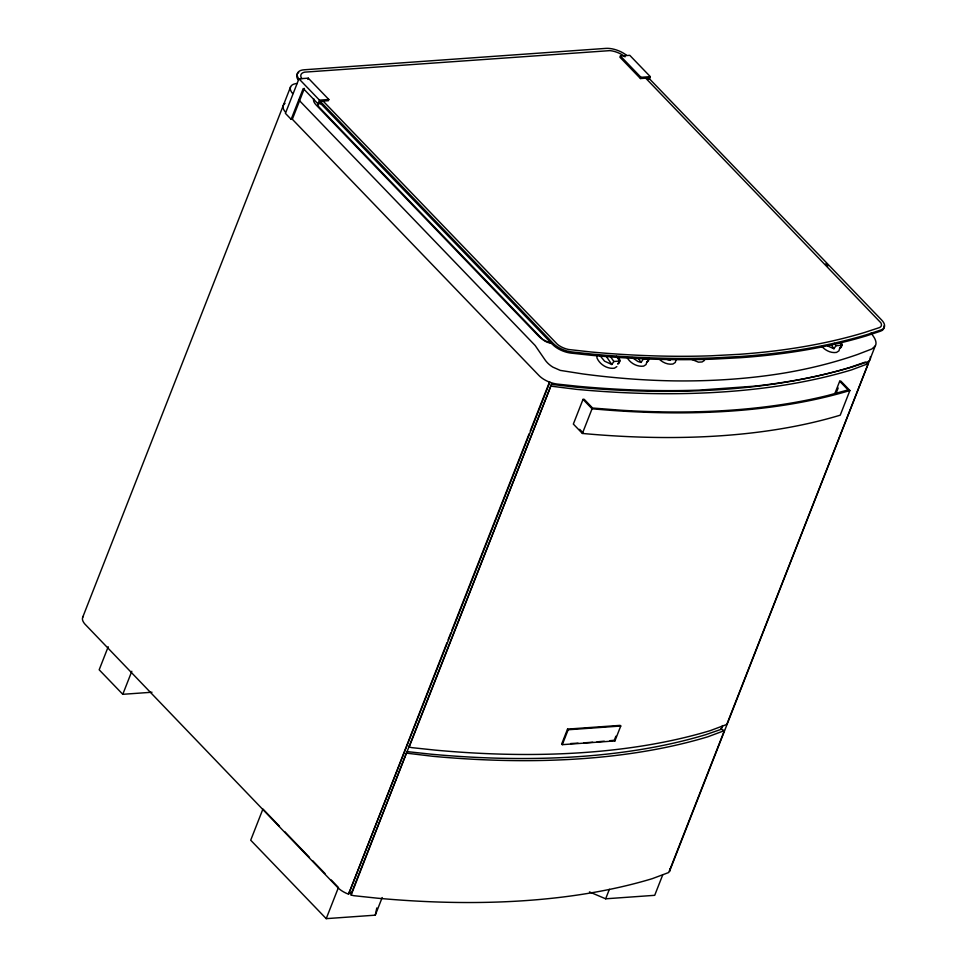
<?xml version="1.0" encoding="UTF-8"?>
<svg xmlns="http://www.w3.org/2000/svg" width="967" height="967" viewBox="0 0 967 967"><rect width="100%" height="100%" fill="white"/><g stroke="black" fill="none" stroke-linecap="round" stroke-linejoin="round"><path stroke-width="1.45" d="M83.404 616.172A17.225 8.062 21.4 0 0 84.891 624.066L337.737 887.537A16.886 7.905 21.4 0 0 348.567 894.197L446.947 642.741M351.166 895.055L406.962 751.589L430.907 754.175A746.186 349.16 21.4 0 0 705.813 734.654L721.334 729.263L724.368 730.629L668.765 872.5L652.266 878.665A746.186 349.16 21.4 0 1 377.36 898.186L353.765 895.684L351.166 895.055L351.384 893.254L551.48 384.395L574.736 387.03A746.186 349.16 21.4 0 0 849.642 367.508L865.163 362.117L868.173 363.677L726.785 724.452L710.286 730.617A746.186 349.16 21.4 0 1 435.38 750.138L411.785 747.636L409.186 747.008L409.379 745.424M409.186 747.008L551.48 384.395M279.475 826.229L262.927 809.028L250.707 840.202L326.217 918.65L375.269 915.169L376.804 907.965M646.838 361.827L646.077 364.535L643.647 366.118C636.951 367.073 629.88 362.988 626.846 357.053M649.171 358.298L648.41 361.005L646.899 361.984L648.905 358.962L643.067 359.41L641.073 362.432L637.978 361.537L632.116 357.464M676.054 359.748L675.304 362.456L672.875 364.039C667.774 364.861 662.552 362.528 659.011 358.914M839.719 348.12L838.969 350.828L836.528 352.411C831.004 353.318 825.492 350.501 821.841 346.488M669.708 868.753A16.886 7.905 21.4 0 1 669.502 871.412L875.945 344.179A17.309 9.827 30 0 0 873.624 336.697L871.134 333.071M82.727 617.224L290.596 86.812M883.983 325.915A16.898 7.905 21.4 0 1 880.405 331.222L866.541 335.815A746.077 349.111 21.4 0 1 740.758 357.681L712.546 359.168A746.077 349.111 21.4 0 1 591.659 355.324L571.279 353.148A16.898 7.905 21.4 0 1 552.737 344.615L319.726 102.526L320.162 101.293L328.345 100.713L328.828 99.48L308.292 78.158L298.948 78.811L285.41 113.357L291.152 119.328L292.324 119.255L304.412 88.408M291.152 119.328L303.239 88.493L318.022 103.844L322.035 103.566M307.808 79.391L308.292 78.158M318.022 103.844L319.473 100.145L328.828 99.48M108.207 646.754L99.178 669.793L122.785 694.306L152 692.239M122.785 694.306L131.814 671.279M649.341 79.125L650.308 76.647L629.771 55.324L620.415 55.989L619.932 57.222L640.468 78.557L648.652 77.964L881.686 320.077A16.898 7.905 21.4 0 1 880.889 329.989L867.024 334.582A746.077 349.111 21.4 0 1 741.242 356.448L713.03 357.935A746.077 349.111 21.4 0 1 592.142 354.091L571.763 351.915A16.898 7.905 21.4 0 1 553.221 343.382L320.21 101.293M640.468 78.557L640.952 77.312L650.308 76.647M648.168 79.197L648.652 77.964M326.217 918.65L338.438 887.488L331.197 879.958M448.059 639.936L450.815 632.926M451.915 630.121L529.13 433.748M530.23 430.944L549.534 381.856M348.567 894.197L549.872 382.255M375.269 915.169L382.183 897.545M839.694 381.203L848.083 389.931L827.522 395.551A699.346 327.245 21.4 0 1 620.645 410.201L592.578 408.026L584.189 399.298L583.016 399.383L573.346 424.066L582.388 433.446A699.733 327.426 21.4 0 0 840.226 415.181L849.896 390.511L840.855 381.119L839.694 381.203L834.859 393.545M582.388 433.446L592.058 408.775A699.733 327.426 21.4 0 0 849.896 390.511M567.532 729.106L561.682 744.01L562.31 744.663L614.915 740.927L620.754 726.024L620.137 725.371L567.532 729.106L568.149 729.759L620.754 726.024M562.31 744.663L568.149 729.759M609.984 740.674L614.299 740.275L615.882 736.213M589.435 891.912L605.656 898.802L609.367 889.314M836.564 392.094L838.171 387.972M662.673 874.99L654.707 895.321L605.656 898.802M721.092 728.985L722.192 726.181M721.189 729.239L722.784 725.564M875.51 345.727L871.92 348.954L857.717 354.418A735.947 417.889 30 0 1 784.467 373.008C747.842 379.052 710.697 381.349 673.6 380.877A735.947 417.889 30 0 1 582.811 373.939L560.304 370.397L552.846 367.122A17.309 9.827 30 0 1 545.146 360.026L535.162 345.509L299.021 100.169M599.951 355.602L604.556 361.162L611.845 364.511L613.852 361.489L610.576 356.726M616.414 356.303L619.678 361.042L617.671 364.063L619.182 363.084L619.944 360.377L618.892 357.016M827.716 346.005L833.953 348.736L835.959 345.715L834.316 343.333M840.154 342.898L841.786 345.267L839.791 348.289L841.302 347.31L842.052 344.603L841.35 342.354M868.173 363.677L851.673 369.841A746.186 349.16 21.4 0 1 576.755 389.375L551.275 386.184M724.368 730.629L707.868 736.781A746.186 349.16 21.4 0 1 432.962 756.315L406.769 753.184M619.678 361.042L613.852 361.489M616.849 366.602L614.42 368.185C607.24 369.213 599.854 364.499 596.977 357.971L596.832 354.877M704.532 360.377L702.09 361.96L698.404 362.154L690.946 359.071M841.786 345.267L835.959 345.715M592.747 742.221L583.971 742.849M597.05 741.834L604.242 741.181M570.603 743.55L578.036 743.152M667.194 359.47L670.3 360.353M348.785 892.408L351.384 893.254M625.045 56.86L623.92 55.953A14.783 6.914 21.4 0 0 609.935 50.622L304.69 72.138A13.441 6.285 21.4 0 0 301.813 78.714M825.818 263.773L827.909 265.937M645.726 78.182L880.864 322.797A11.519 5.391 21.4 0 1 879.317 327.644L864.341 332.563A742.318 347.346 21.4 0 1 739.187 354.321L711.12 355.796A742.318 347.346 21.4 0 1 590.837 351.964L568.584 349.498A13.115 6.14 21.4 0 1 557.439 344.373L323.135 101.088M620.415 55.989L640.952 77.312M298.948 78.811L319.473 100.145M583.016 399.383L592.058 408.775M291.792 118.699L539.042 375.583A16.91 7.917 21.4 0 0 557.596 384.117L577.964 386.28A746.173 349.16 21.4 0 0 698.875 390.124L754.369 386.184A746.173 349.16 21.4 0 0 852.882 366.759L866.746 362.166A16.91 7.917 21.4 0 0 870.324 356.859M579.656 429.312L582.726 432.515M614.299 740.275L614.915 740.927M284.649 831.596L309.476 857.391M312.571 860.618L324.985 873.515M831.499 345.159L833.953 348.736M638.619 358.854L641.073 362.432M606.116 356.17L611.845 364.511M285.495 112.16A17.225 8.062 21.4 0 1 285.035 103.396M292.747 93.654A17.225 8.062 21.4 0 1 297.207 83.488M551.589 343.116A15.085 7.059 21.4 0 1 538.631 336.141L316.1 104.932A15.085 7.059 21.4 0 1 313.719 98.658M552.06 343.466A9.041 4.231 21.4 0 1 549.872 343.067M548.76 342.753A9.041 4.231 21.4 0 1 542.813 339.562L318.989 107.011A9.041 4.231 21.4 0 1 318.82 103.01M298.041 79.717A17.225 8.062 21.4 0 1 298.718 72.44M298.525 78.484A17.225 8.062 21.4 0 1 304.121 69.793L605.946 48.386A17.237 8.062 21.4 0 1 626.471 55.216"/></g></svg>
